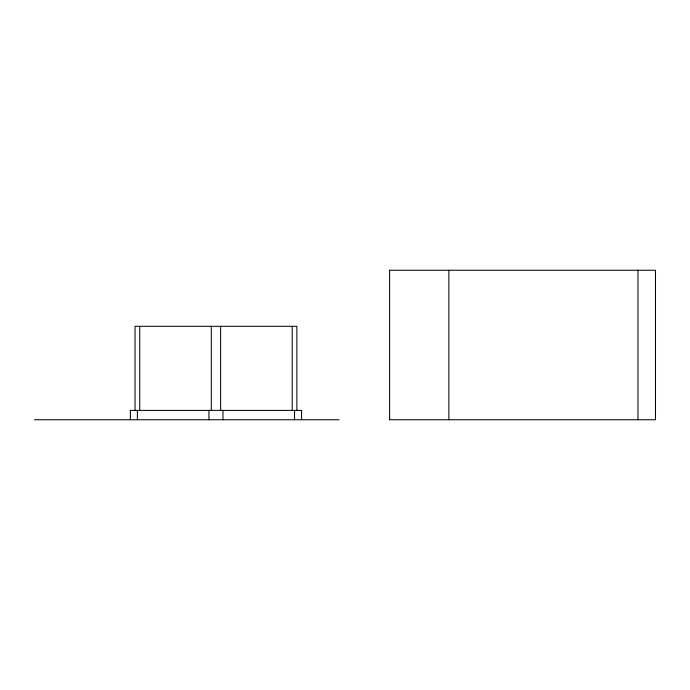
<?xml version="1.0" encoding="UTF-8"?>
<svg xmlns="http://www.w3.org/2000/svg" width="690" height="690" viewBox="0 0 690 690"><rect width="100%" height="100%" fill="white"/><g stroke="black" fill="none" stroke-linecap="round" stroke-linejoin="round"><path stroke-width="1.03" d="M389.557 270.256L655.491 270.256L655.491 419.744L389.557 419.744M34.509 419.744L338.928 419.744M637.974 270.256L637.974 419.744M448.871 270.256L448.871 419.744M389.591 270.256L389.591 419.744M301.556 419.744L301.556 410.403L130.384 410.403L130.384 419.744M296.881 410.403L296.881 326.31L135.05 326.31L135.05 410.403M294.552 410.403L294.552 419.744M292.215 326.31L292.215 410.403M222.974 410.403L222.974 419.744M220.636 326.31L220.636 410.403M211.295 326.31L211.295 410.403M208.958 410.403L208.958 419.744M139.725 326.31L139.725 410.403M137.388 410.403L137.388 419.744"/></g></svg>
